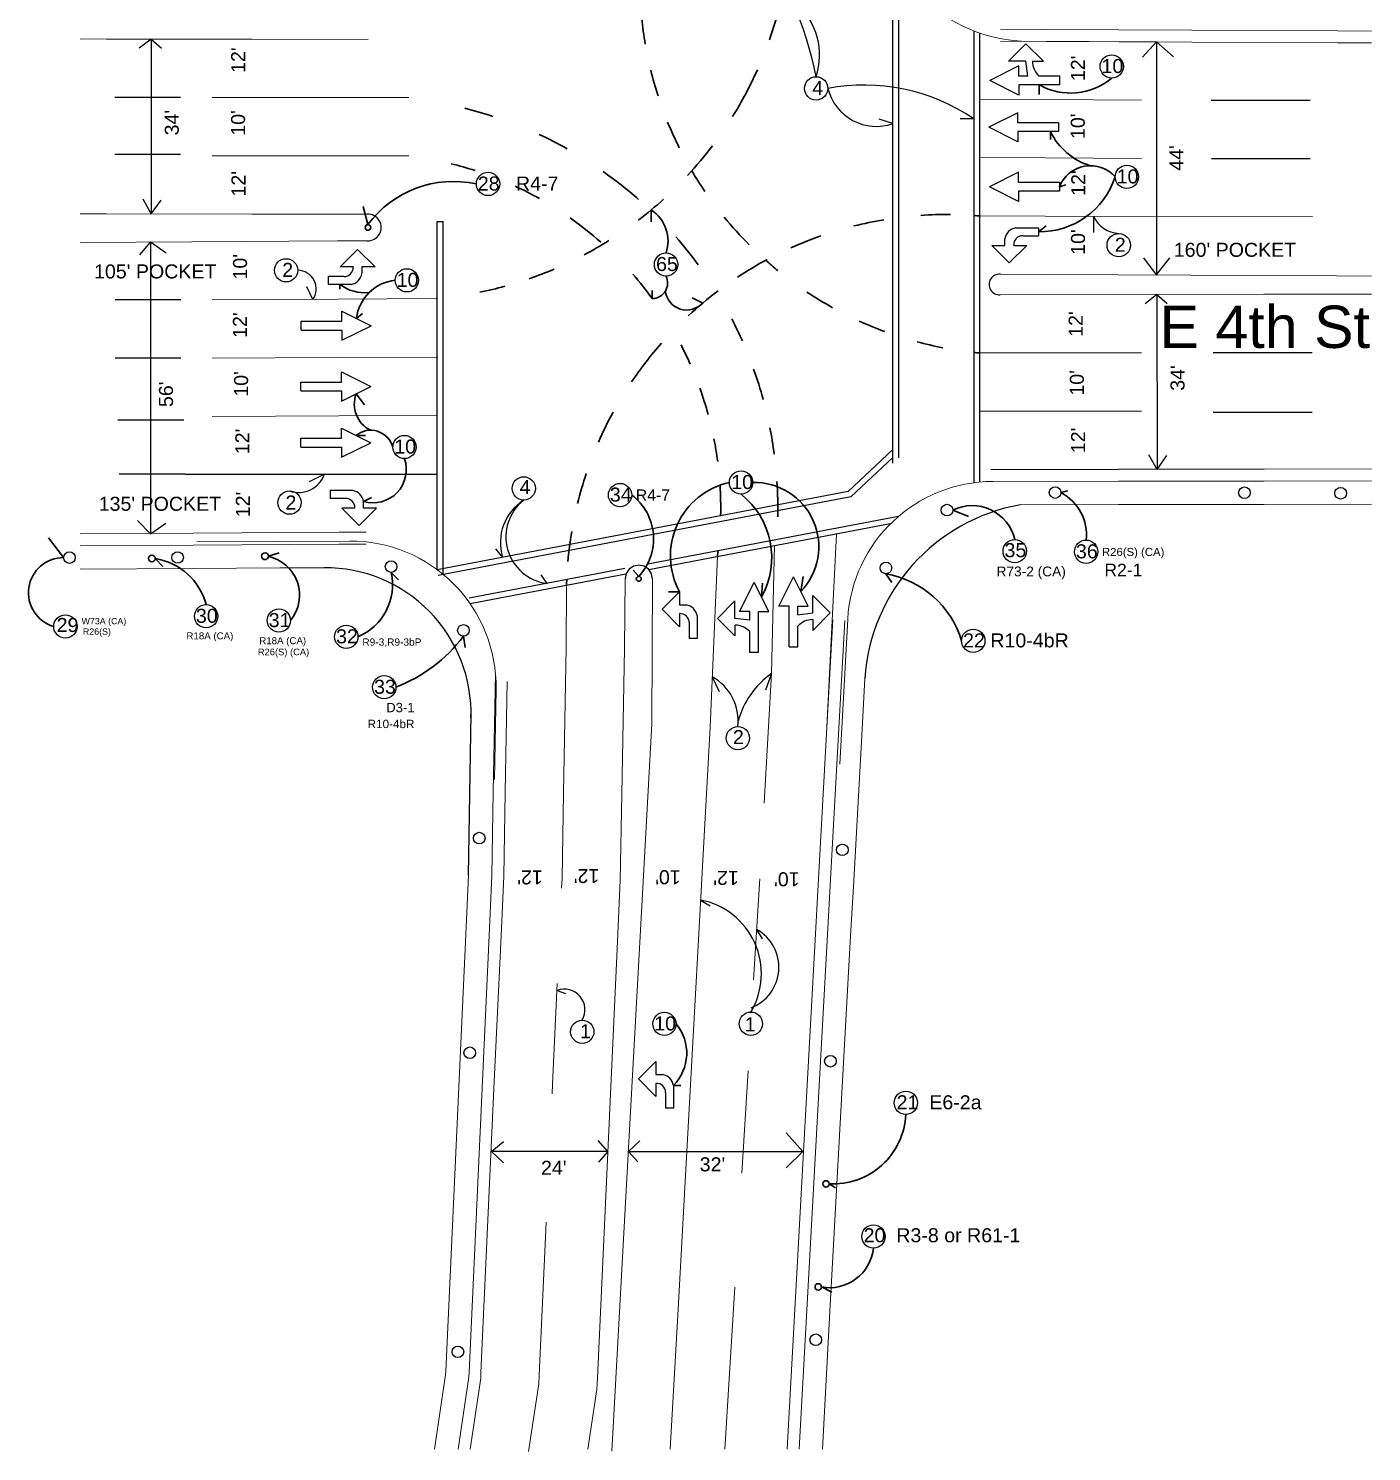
# Paper-space layout 'Layout1' of a CAD drawing. Header units: inches. Extents: x 0 to 36, y 0 to 23.6.
# Drawn here: x 15.56 to 22.11, y 9.59 to 16.53 of the extents above; entities that cross this region are included whole.
import ezdxf

# ---------------------------------------------------------------- set-up
doc = ezdxf.new("R2010")
doc.units = ezdxf.units.IN
doc.header["$MEASUREMENT"] = 0
doc.layers.get('0').update_dxf_attribs({"lineweight": 30})
for name, color, linetype in [('C-ROAD', 7, 'Continuous'), ('C-SIDEWALK-CURB', 92, 'Continuous'), ('SIDEWALK IN INTERSECTION', 50, 'Continuous'), ('STREET SIGNS', 7, 'Continuous')]:
    doc.layers.add(name, color=color, linetype=linetype)
doc.styles.get("Standard").update_dxf_attribs({"font": 'arial.ttf'})

psp = doc.layouts.get("Layout1")

# ---------------------------------------------------------------- linework, layer by layer
at = {"color": 7}
for p, q in [((20.4882, 16.2532, 4.042), (20.4882, 16.2063, 4.042)), ((20.5429, 16.025), (20.5429, 15.9872)), ((20.5863, 15.7558, 4.042), (20.6173, 15.7662, 4.042)), ((17.2154, 15.5714, 4.042), (17.1928, 15.6597, 4.042)), ((20.484, 15.5366, 4.042), (20.522, 15.5657, 4.042)), ((17.0782, 15.2803, 4.042), (17.0782, 15.2565, 4.042)), ((17.1597, 15.1144, 4.042), (17.1892, 15.1387, 4.042)), ((17.1577, 14.7466, 4.042), (17.1994, 14.6932, 4.042)), ((17.1577, 14.544, 4.042), (17.2041, 14.544, 4.042)), ((17.1941, 14.2223, 4.042), (17.2323, 14.2406, 4.042)), ((20.5936, 14.2654, 4.042), (20.6272, 14.2737, 4.042)), ((20.0665, 14.1795, 4.042), (20.1432, 14.1485, 4.042)), ((15.732, 13.9481, 4.042), (15.6583, 14.0452, 4.042)), ((16.7303, 13.9549), (16.7825, 13.9722, 4.042)), ((16.1787, 13.9436), (16.2153, 13.9048, 8.0842)), ((18.5358, 13.8567, 8.0218), (18.5082, 13.887, 4.042)), ((17.3286, 13.8757, 4.042), (17.364, 13.8397, 4.0431)), ((19.1338, 13.7563, 4.042), (19.139, 13.8233, 4.042)), ((19.3254, 13.7831, 4.042), (19.3368, 13.8553, 4.042)), ((19.7406, 13.8693, 4.042), (19.7685, 13.8262, 4.042)), ((18.7343, 13.7817, 4.042), (18.6807, 13.7817, 4.042)), ((17.6809, 13.565, 4.042), (17.6895, 13.51, 4.042)), ((18.7045, 11.375, 4.042), (18.7412, 11.375, 4.042)), ((19.4635, 10.8948, 4.042), (19.4951, 10.8761, 4.042)), ((19.4265, 10.3922, 4.042), (19.4771, 10.3669, 4.042))]:
    psp.add_line(p, q, dxfattribs=at)
at = {"ltscale": 0.125}
for p, q in [((18.5962, 15.6432, 4.042), (18.5962, 15.585, 4.042)), ((18.6013, 15.2112, 4.042), (18.6013, 15.2503, 4.042)), ((18.8476, 15.1894, 4.042), (18.7967, 15.214))]:
    psp.add_line(p, q, dxfattribs=at)
at = {"color": 7}
for centre, radius in [((17.2154, 15.5577, 8.0603), 0.0136), ((16.1623, 13.9436), 0.0165), ((16.7138, 13.9549), 0.0165), ((18.5358, 13.8446, 8.0218), 0.0121), ((19.4481, 10.8948, 4.042), 0.0154), ((19.4106, 10.3922, 4.042), 0.0159)]:
    psp.add_circle(centre, radius, dxfattribs=at)
for centre, radius, start, end in [((17.3813, 17.1025, 8.0723), 1.8988, 340.64584, 344.47976), ((20.3645, 16.7621, 8.0583), 1.8239, 185.82397, 189.80157), ((20.3645, 16.7621, 8.0583), 1.8239, 193.88994, 197.98823), ((17.3813, 17.1025, 8.0723), 1.8988, 328.06906, 335.85509), ((20.6413, 16.5225), 0.3097, 240.39159, 310.20248), ((17.2059, 14.1899, 8.0372), 2.0073, 72.05336, 76.12282), ((20.3645, 16.7621, 8.0583), 1.8239, 202.24969, 206.57747), ((17.2059, 14.1899, 8.0372), 2.0073, 60.7281, 65.12342), ((20.8293, 16.1631), 0.3181, 205.74476, 253.14655), ((17.3813, 17.1025, 8.0723), 1.8988, 317.15812, 322.85032), ((17.2059, 14.1899, 8.0372), 1.7293, 72.05336, 76.12282), ((17.2059, 14.1899, 8.0372), 2.0073, 48.53596, 54.85135), ((20.3645, 16.7621, 8.0583), 1.8239, 210.585, 214.3174), ((20.7371, 15.6967), 0.162, 41.70323, 158.60757), ((17.6313, 15.2668, 4.042), 0.5155, 77.36875, 143.78232), ((17.2059, 14.1899, 8.0372), 1.7293, 60.7281, 65.12342), ((20.4887, 15.9252), 0.3887, 269.30437, 341.9026), ((17.3813, 17.1025, 8.0723), 1.8988, 307.39788, 312.15774), ((20.0363, 13.7678, 8.0077), 1.8531, 89.396, 93.90982), ((20.0363, 13.7678, 8.0077), 1.8531, 84.96067, 85.91392), ((17.2059, 14.1899, 8.0372), 1.7293, 48.53596, 54.85135), ((20.3645, 16.7621, 8.0583), 1.8239, 219.23783, 224.98851), ((20.0363, 13.7678, 8.0077), 1.8531, 99.49479, 104.10417), ((17.3813, 17.1025, 8.0723), 1.8988, 297.87144, 302.09447), ((17.2059, 14.1899, 8.0372), 2.0073, 36.20029, 41.216), ((20.0363, 13.7678, 8.0077), 1.8531, 109.30862, 114.16615), ((17.3813, 17.1025, 8.0723), 1.8988, 289.06813, 292.98684), ((20.0363, 13.7678, 8.0077), 1.8531, 118.14552, 123.39723), ((20.3645, 16.7621, 8.0583), 1.8239, 228.43216, 230.87116), ((17.1993, 15.4382), 0.199, 232.52019, 276.36101), ((17.3696, 15.0898), 0.2114, 95.76438, 173.31284), ((17.3813, 17.1025, 8.0723), 1.8988, 281.53549, 285.29581), ((17.2059, 14.1899, 8.0372), 1.7293, 36.20029, 41.216), ((17.3813, 17.1025, 8.0723), 1.8988, 275.0206, 275.18829), ((20.0363, 13.7678, 8.0077), 1.8531, 126.9621, 132.84476), ((20.3645, 16.7621, 8.0583), 1.8239, 236.40743, 241.019), ((17.2059, 14.1899, 8.0372), 2.0073, 23.93878, 27.36613), ((20.3645, 16.7621, 8.0583), 1.8239, 245.56804, 249.82746), ((20.0363, 13.7678, 8.0077), 1.8531, 138.59992, 145.97954), ((20.3645, 16.7621, 8.0583), 1.8239, 254.98393, 259.02819), ((17.2059, 14.1899, 8.0372), 1.7293, 23.93878, 27.36613), ((20.3645, 16.7621, 8.0583), 1.8239, 263.82654, 264.76179), ((17.2059, 14.1899, 8.0372), 2.0073, 15.26417, 19.72284), ((17.2917, 14.6972), 0.1428, 159.7599, 243.76949), ((17.2059, 14.1899, 8.0372), 1.7293, 15.26417, 19.72284), ((20.0363, 13.7678, 8.0077), 1.8531, 151.32236, 156.34969), ((17.2059, 14.1899, 8.0372), 2.0073, 7.53646, 11.24356), ((17.2286, 14.4568), 0.1123, 15.78492, 129.11722), ((17.2059, 14.1899, 8.0372), 1.7293, 7.53646, 11.24356), ((17.241, 14.3769), 0.1616, 253.11412, 19.39764), ((20.0363, 13.7678, 8.0077), 1.8531, 161.42693, 166.12609), ((19.0562, 13.9565), 0.3663, 102.44999, 208.50494), ((17.2059, 14.1899, 8.0372), 1.7293, 358.76921, 3.68172), ((19.0996, 14.0007), 0.3136, 316.05849, 91.58734), ((17.2059, 14.1899, 8.0372), 2.0073, 358.76921, 3.68172), ((18.3396, 14.0395), 0.2681, 317.02915, 52.89631), ((18.7904, 13.9484), 0.3935, 330.77204, 51.7338), ((20.4844, 14.0592), 0.2333, 353.7037, 62.08598), ((20.1609, 13.9887), 0.2128, 12.95683, 116.30896), ((20.0363, 13.7678, 8.0077), 1.8531, 170.46026, 175.00873), ((15.732, 13.7767, 4.042), 0.1713, 89.97618, 253.60229), ((16.687, 13.7646), 0.1951, 320.85798, 77.19766), ((17.2059, 14.1899, 8.0372), 1.7293, 352.16025, 353.07792), ((16.1304, 13.6411), 0.3063, 14.74376, 80.91444), ((17.062, 13.8148), 0.2734, 292.5185, 12.87726), ((20.0363, 13.7678, 8.0077), 1.8531, 177.74326, 178.63253), ((19.6588, 13.4053, 4.042), 0.4711, 16.9264, 79.99596), ((17.0813, 14.016), 0.7503, 291.14615, 323.05069), ((18.5472, 11.532), 0.2222, 315.04839, 39.96072), ((19.482, 11.2502, 4.042), 0.3559, 267.0316, 357.22822), ((19.4655, 10.604, 4.042), 0.2154, 259.56561, 354.04433)]:
    psp.add_arc(centre, radius, start, end, dxfattribs=at)
at = {"ltscale": 0.125}
for centre, radius, start, end in [((18.4978, 15.4919, 4.042), 0.1804, 341.17962, 56.95568), ((18.6011, 15.2866, 4.042), 0.0753, 270.13745, 26.41989), ((18.7698, 15.2607, 4.042), 0.1055, 187.46825, 317.48566)]:
    psp.add_arc(centre, radius, start, end, dxfattribs=at)
at = {"layer": 'C-ROAD', "color": 7, "linetype": 'Continuous', "lineweight": 0, "flags": 128}
for points, elevation in [([(21.0593, 16.4625), (20.4006, 16.4656, -0.397057), (19.6772, 17.2339), (19.6771, 17.6592)], 4.042), ([(19.5153, 12.9403), (19.5543, 13.6484, -0.397752), (20.2625, 14.3196), (20.9866, 14.3206)], 4.042), ([(16.382, 14.0245), (17.1253, 14.0291, -0.421227), (17.84, 13.3063), (17.8322, 12.866)], 4.0477)]:
    psp.add_lwpolyline(points, format="xyb", dxfattribs=dict(at, elevation=elevation))
at = {"layer": 'C-SIDEWALK-CURB', "color": 7}
for p, q in [((16.1582, 16.4761, 12.1077), (16.1009, 16.4314, 8.0667)), ((16.1582, 16.4761, 12.1077), (16.1594, 15.6237, 12.0971)), ((16.1582, 16.4761, 12.1077), (16.2084, 16.4325, 8.0667)), ((21.0593, 16.4625, 4.042), (20.991, 16.3884, 4.042)), ((21.0593, 16.4625, 4.042), (21.0593, 15.326, 4.042)), ((21.0593, 16.4625, 4.042), (21.1417, 16.3901, 4.042)), ((16.3019, 16.1919, 8.0618), (15.9811, 16.1919, 8.0618)), ((21.3261, 16.1787, 8.0539), (21.8085, 16.1787, 8.0539)), ((19.7749, 16.064, 4.042), (19.707, 16.0864, 4.042)), ((20.1684, 16.0879, 4.042), (20.1029, 16.0879, 4.042)), ((16.3019, 15.9134, 8.0618), (15.9811, 15.9134, 8.0618)), ((21.3267, 15.8946, 12.0715), (21.8092, 15.8946, 12.0715)), ((16.1594, 15.6237, 12.0971), (16.119, 15.6952, 8.0667)), ((16.1594, 15.6237, 12.0971), (16.2074, 15.6909, 8.0667)), ((20.752, 15.6116, 8.069), (20.752, 15.5334, 8.069)), ((16.1561, 15.4882, 4.042), (16.1017, 15.425, 4.042)), ((16.1561, 15.4882, 4.042), (16.1561, 14.064, 4.042)), ((16.1561, 15.4882, 4.042), (16.2316, 15.4337, 4.042)), ((21.0593, 15.326, 4.042), (20.9979, 15.41, 4.042)), ((21.0593, 15.326, 4.042), (21.1246, 15.41, 4.042)), ((16.9473, 15.206, 4.042), (16.9171, 15.2684, 4.042)), ((16.3039, 15.2041, 12.0823), (15.9832, 15.2041, 12.0823)), ((21.0606, 15.2309, 8.083), (21.0033, 15.1862, 4.042)), ((21.0606, 15.2309, 8.083), (21.0618, 14.3785, 8.0724)), ((21.0606, 15.2309, 8.083), (21.1109, 15.1873, 4.042)), ((16.3039, 14.92, 12.0717), (15.9832, 14.92, 12.0717)), ((21.3357, 14.9474, 12.101), (21.8182, 14.9474, 12.101)), ((21.3357, 14.6565, 16.113), (21.8182, 14.6565, 16.113)), ((16.3173, 14.6179, 12.0675), (15.9965, 14.6179, 12.0675)), ((21.0618, 14.3785, 8.0724), (21.0214, 14.45, 4.042)), ((21.0618, 14.3785, 8.0724), (21.1098, 14.4458, 4.042)), ((16.3243, 14.3556, 12.0658), (16.0036, 14.3556, 12.0658)), ((16.3243, 14.3556, 12.0658), (17.553, 14.3556, 8.0459)), ((17.0044, 14.3556, 8.0459), (16.9288, 14.3176, 4.042)), ((16.1561, 14.064, 4.042), (16.0929, 14.129, 4.042)), ((16.1561, 14.064, 4.042), (16.2298, 14.1167, 4.042)), ((17.8717, 13.95, 4.042), (17.8397, 13.9915, 4.042)), ((18.0886, 13.8225, 4.042), (18.0601, 13.8634, 4.042)), ((18.8942, 13.367, 4.042), (18.9275, 13.2954, 4.042)), ((19.1826, 13.383, 4.042), (19.1535, 13.3019, 4.042)), ((17.7059, 12.3998, 8.0752), (17.7181, 13.1886, 4.0477)), ((18.8371, 12.2788, 8.0559), (18.884, 12.2496, 8.0559)), ((19.1102, 12.1357, 4.042), (19.1367, 12.0891, 4.042)), ((18.1379, 11.8382, 4.042), (18.1777, 11.8234, 4.042)), ((17.818, 11.0524, 4.042), (17.8758, 11.1009, 0.0497)), ((18.3846, 11.0524, 4.042), (18.3384, 11.1059, 0.0497)), ((18.4857, 11.0524, 4.042), (18.5408, 11.1039, 8.8077)), ((19.336, 11.0524, 4.042), (19.2542, 11.1444, 4.042)), ((18.3846, 11.0524, 4.042), (17.818, 11.0524, 4.042)), ((17.8758, 10.9981, 0.0497), (17.818, 11.0524, 4.042)), ((18.3846, 11.0524, 4.042), (18.3396, 11.0014, 0.0497)), ((18.4857, 11.0524, 4.042), (19.336, 11.0524, 4.042)), ((18.531, 11.0017, 8.8077), (18.4857, 11.0524, 4.042)), ((19.2542, 10.9729, 4.042), (19.336, 11.0524, 4.042))]:
    psp.add_line(p, q, dxfattribs=at)
at = {"layer": 'C-SIDEWALK-CURB', "color": 7, "linetype": 'Continuous', "lineweight": 0}
for p, q in [((19.0952, 11.8901, 8.0454), (19.1252, 12.3813, 8.0454)), ((19.0377, 10.9472, 8.0454), (19.0681, 11.4457, 8.0454)), ((18.9557, 9.6019, 8.0454), (19.0038, 10.3907, 8.0454))]:
    psp.add_line(p, q, dxfattribs=at)
at = {"layer": 'C-SIDEWALK-CURB', "color": 7, "linetype": 'Continuous', "lineweight": 0, "extrusion": (-0.004894, -0.000778742, 0.999988), "elevation": 7.9703, "flags": 128}
psp.add_lwpolyline([(22.1469, 16.5217), (21.9817, 16.5225), (21.2714, 16.5259), (20.561, 16.5293), (20.3381, 16.5304)], dxfattribs=at)
at = {"layer": 'C-SIDEWALK-CURB', "color": 7, "linetype": 'Continuous', "lineweight": 0, "extrusion": (-0.001282, -0.999999, 8.72413e-09), "elevation": -16.4969, "flags": 128}
for points in [[(17.196, 8.0537), (16.6302, 8.0552), (15.9199, 8.0571), (15.7923, 8.0563)], [(17.196, 8.0728), (16.6302, 8.0743), (15.9199, 8.0761), (15.7923, 8.0753)]]:
    psp.add_lwpolyline(points, dxfattribs=at)
at = {"layer": 'C-SIDEWALK-CURB', "color": 7, "linetype": 'Continuous', "lineweight": 0, "extrusion": (-0.004894, -0.000740061, 0.999988), "elevation": 7.9332, "flags": 128}
psp.add_lwpolyline([(22.1467, 16.4634), (21.9813, 16.4642), (21.2709, 16.4676), (20.5606, 16.4709), (20.3377, 16.472)], dxfattribs=at)
at = {"layer": 'C-SIDEWALK-CURB', "color": 7, "linetype": 'Continuous', "lineweight": 0, "extrusion": (-0.004894, -0.000779165, 0.999988), "elevation": 7.9516, "flags": 128}
psp.add_lwpolyline([(22.1468, 16.4637), (21.9813, 16.4645), (21.271, 16.4679), (20.5607, 16.4713), (20.3378, 16.4723)], dxfattribs=at)
at = {"layer": 'C-SIDEWALK-CURB', "color": 7, "linetype": 'Continuous', "lineweight": 0, "extrusion": (9.78736e-11, -0.899397, 0.437133), "elevation": -11.0389, "flags": 128}
psp.add_lwpolyline([(17.4141, 14.3261), (16.651, 14.3278), (16.4558, 14.3284)], dxfattribs=at)
at = {"layer": 'C-SIDEWALK-CURB', "color": 7, "linetype": 'Continuous', "lineweight": 0, "extrusion": (-0.004893, -0.000372709, 0.999988), "elevation": 7.9451, "flags": 128}
psp.add_lwpolyline([(21.0257, 16.1817), (20.5592, 16.1839), (20.2347, 16.1854)], dxfattribs=at)
at = {"layer": 'C-SIDEWALK-CURB', "color": 7, "linetype": 'Continuous', "lineweight": 0, "extrusion": (-3.78353e-10, -0.899397, 0.437133), "elevation": -10.7787, "flags": 128}
psp.add_lwpolyline([(17.4141, 14.2114), (16.6506, 14.2131), (16.4558, 14.2136)], dxfattribs=at)
at = {"layer": 'C-SIDEWALK-CURB', "color": 7, "linetype": 'Continuous', "lineweight": 0, "extrusion": (-0.004892, -0.000269465, 0.999988), "elevation": 7.9525, "flags": 128}
psp.add_lwpolyline([(21.0258, 15.8967), (20.5579, 15.8989), (20.2417, 15.9005)], dxfattribs=at)
at = {"layer": 'C-SIDEWALK-CURB', "color": 7, "linetype": 'Continuous', "lineweight": 0, "extrusion": (-0.001282, -0.999999, 8.72598e-09), "elevation": -15.6445, "flags": 128}
psp.add_lwpolyline([(17.196, 8.0643), (16.6302, 8.0658), (15.9199, 8.0676), (15.7934, 8.0668)], dxfattribs=at)
at = {"layer": 'C-SIDEWALK-CURB', "color": 7, "linetype": 'Continuous', "lineweight": 0, "extrusion": (1.26344e-10, 0.715725, 0.698382), "elevation": 16.8088, "flags": 128}
psp.add_lwpolyline([(-21.8195, -5.1261), (-20.5174, -5.1293), (-20.1991, -5.1308)], dxfattribs=at)
at = {"layer": 'C-SIDEWALK-CURB', "color": 7, "linetype": 'Continuous', "lineweight": 0, "extrusion": (0.000496508, 0.000274097, 1), "elevation": 8.0692, "flags": 128}
psp.add_lwpolyline([(15.8094, 15.482), (16.3535, 15.4854), (17.0638, 15.4899), (17.2107, 15.4908)], dxfattribs=at)
at = {"layer": 'C-SIDEWALK-CURB', "color": 7, "linetype": 'Continuous', "lineweight": 0, "extrusion": (-0.004888, 0.000538269, 0.999988), "elevation": 7.97, "flags": 128}
psp.add_lwpolyline([(22.1467, 15.3167), (21.9759, 15.3175), (21.2655, 15.3209), (20.5552, 15.3243), (20.3374, 15.3253)], dxfattribs=at)
at = {"layer": 'C-SIDEWALK-CURB', "color": 7, "linetype": 'Continuous', "lineweight": 0, "extrusion": (0.00049797, 4.06029e-05, 1), "elevation": 8.0713, "flags": 128}
psp.add_lwpolyline([(16.4518, 15.2038), (17.0656, 15.2076), (17.5435, 15.2106)], dxfattribs=at)
at = {"layer": 'C-SIDEWALK-CURB', "color": 7, "linetype": 'Continuous', "lineweight": 0, "extrusion": (-0.001042, -3.13225e-05, 0.999999), "elevation": 8.0607, "flags": 128}
psp.add_lwpolyline([(20.3065, 15.2303), (20.8808, 15.2311), (21.5911, 15.2322), (22.1159, 15.2329)], dxfattribs=at)
at = {"layer": 'C-SIDEWALK-CURB', "color": 7, "linetype": 'Continuous', "lineweight": 0, "extrusion": (3.60523e-12, 0.07937, 0.996845), "elevation": 9.2107, "flags": 128}
psp.add_lwpolyline([(-16.4558, -14.2338), (-17.0714, -14.2377), (-17.5557, -14.2385)], dxfattribs=at)
at = {"layer": 'C-SIDEWALK-CURB', "color": 7, "linetype": 'Continuous', "lineweight": 0, "extrusion": (-7.89661e-11, -0.585258, 0.810847), "elevation": -2.1891, "flags": 128}
psp.add_lwpolyline([(20.198, 16.8524), (20.8728, 16.8535), (20.9866, 16.8537)], dxfattribs=at)
at = {"layer": 'C-SIDEWALK-CURB', "color": 7, "linetype": 'Continuous', "lineweight": 0, "extrusion": (5.33684e-12, 0.07937, 0.996845), "elevation": 9.1825, "flags": 128}
psp.add_lwpolyline([(-16.4558, -13.951), (-17.0732, -13.9549), (-17.5526, -13.9557)], dxfattribs=at)
at = {"layer": 'C-SIDEWALK-CURB', "color": 7, "linetype": 'Continuous', "lineweight": 0, "extrusion": (-9.03385e-10, -0.585258, 0.810847), "elevation": -2.0313, "flags": 128}
psp.add_lwpolyline([(20.1959, 16.6158), (20.8732, 16.6169), (20.9866, 16.6171)], dxfattribs=at)
at = {"layer": 'C-SIDEWALK-CURB', "color": 7, "linetype": 'Continuous', "lineweight": 0, "extrusion": (-0.001042, 4.72603e-05, 0.999999), "elevation": 8.0513, "flags": 128}
psp.add_lwpolyline([(20.2595, 14.3772), (20.882, 14.3781), (21.5923, 14.3791), (22.1159, 14.3799)], dxfattribs=at)
at = {"layer": 'C-SIDEWALK-CURB', "color": 7, "linetype": 'Continuous', "lineweight": 0, "extrusion": (-0.001042, -2.13649e-05, 0.999999), "elevation": 8.0694, "flags": 128}
psp.add_lwpolyline([(20.2595, 14.3778), (20.882, 14.3787), (21.5923, 14.3797), (22.116, 14.3804)], dxfattribs=at)
at = {"layer": 'C-SIDEWALK-CURB', "color": 7, "linetype": 'Continuous', "lineweight": 0, "extrusion": (-0.001042, -1.76161e-06, 0.999999), "elevation": 8.0884, "flags": 128}
psp.add_lwpolyline([(20.2596, 14.3196), (20.8821, 14.3205), (21.5924, 14.3215), (22.116, 14.3223)], dxfattribs=at)
at = {"layer": 'C-SIDEWALK-CURB', "color": 7, "linetype": 'Continuous', "lineweight": 0, "extrusion": (-0.001776, 0.767406, 0.641159), "elevation": 16.0653, "flags": 128}
psp.add_lwpolyline([(-20.4288, -2.8543), (-20.9067, -2.854), (-21.617, -2.853), (-22.1404, -2.8523)], dxfattribs=at)
at = {"layer": 'C-SIDEWALK-CURB', "color": 7, "linetype": 'Continuous', "lineweight": 0, "extrusion": (0.000497478, 0.000119139, 1), "elevation": 8.0561, "flags": 128}
psp.add_lwpolyline([(15.8094, 14.0626), (16.3589, 14.066), (17.0692, 14.0705), (17.2022, 14.0713)], dxfattribs=at)
at = {"layer": 'C-SIDEWALK-CURB', "color": 7, "linetype": 'Continuous', "lineweight": 0, "extrusion": (0.00049789, 5.33088e-05, 1), "elevation": 8.0742, "flags": 128}
psp.add_lwpolyline([(15.8094, 14.0631), (16.3588, 14.0666), (17.0692, 14.071), (17.2022, 14.0718)], dxfattribs=at)
at = {"layer": 'C-SIDEWALK-CURB', "color": 7, "linetype": 'Continuous', "lineweight": 0, "extrusion": (-0.998483, 0.055053, 0.001125), "elevation": -18.6917, "flags": 128}
psp.add_lwpolyline([(-10.6476, 8.0651), (-11.3002, 8.0689), (-12.0105, 8.073), (-12.7209, 8.0772), (-13.1633, 8.0798), (-13.4312, 8.0798), (-14.1415, 8.0798), (-15.1149, 4.063)], dxfattribs=at)
at = {"layer": 'C-SIDEWALK-CURB', "color": 7, "linetype": 'Continuous', "lineweight": 0, "extrusion": (0.000497862, 5.7845e-05, 1), "elevation": 8.093, "flags": 128}
psp.add_lwpolyline([(15.8094, 14.0051), (16.3592, 14.0085), (17.0695, 14.013), (17.2026, 14.0138)], dxfattribs=at)
at = {"layer": 'C-SIDEWALK-CURB', "color": 7, "linetype": 'Continuous', "lineweight": 0, "elevation": 8.0454, "flags": 128}
psp.add_lwpolyline([(19.1477, 12.7516), (19.1826, 13.383), (19.1978, 14.0088)], dxfattribs=at)
at = {"layer": 'C-SIDEWALK-CURB', "color": 7, "linetype": 'Continuous', "lineweight": 0, "extrusion": (0.006257, -0.99998, 0.000108713), "elevation": -13.7918, "flags": 128}
psp.add_lwpolyline([(15.9, 8.0858), (16.4506, 8.0856), (16.8731, 8.0853), (17.0944, 4.0492)], dxfattribs=at)
at = {"layer": 'C-SIDEWALK-CURB', "color": 7, "linetype": 'Continuous', "lineweight": 0, "extrusion": (-0.998483, 0.055058, 5.50713e-10), "elevation": -18.7008, "flags": 128}
psp.add_lwpolyline([(-10.6477, 8.025), (-11.3003, 8.0288), (-12.0106, 8.033), (-12.721, 8.0371), (-13.1634, 8.0397), (-13.4313, 8.0397), (-14.1416, 8.0397), (-14.6961, 8.0397)], dxfattribs=at)
at = {"layer": 'C-SIDEWALK-CURB', "color": 7, "linetype": 'Continuous', "lineweight": 0, "extrusion": (-0.998483, 0.055058, 8.90147e-10), "elevation": -18.7588, "flags": 128}
psp.add_lwpolyline([(-10.6509, 8.0628), (-11.3003, 8.0666), (-12.0106, 8.0708), (-12.721, 8.0749), (-13.1634, 8.0775), (-13.4313, 8.0775), (-14.1416, 8.0775), (-14.6961, 8.0775)], dxfattribs=at)
at = {"layer": 'C-SIDEWALK-CURB', "color": 7, "linetype": 'Continuous', "lineweight": 0, "extrusion": (-0.998483, 0.055058, 1.28224e-10), "elevation": -18.8724, "flags": 128}
psp.add_lwpolyline([(-10.6572, 8.0629), (-11.3003, 8.0666), (-12.0106, 8.0708), (-12.721, 8.0749), (-13.1634, 8.0775), (-13.4313, 8.0775), (-14.1416, 8.0775), (-14.4189, 8.0775)], dxfattribs=at)
at = {"layer": 'C-SIDEWALK-CURB', "color": 7, "linetype": 'Continuous', "lineweight": 0, "extrusion": (-3.54874e-05, -0.010721, 0.999943), "elevation": 7.9092, "flags": 128}
psp.add_lwpolyline([(18.1382, 11.9575), (18.1156, 11.4662), (18.1134, 11.4189)], dxfattribs=at)
at = {"layer": 'C-SIDEWALK-CURB', "color": 7, "linetype": 'Continuous', "lineweight": 0, "extrusion": (-0.127916, -0.004754, 0.991774), "elevation": 5.5949, "flags": 128}
psp.add_lwpolyline([(-10.0289, 19.3449), (-9.9922, 19.3418), (-9.2843, 19.2824), (-9.2428, 19.2789), (-8.9148, 19.2167)], dxfattribs=at)
at = {"layer": 'C-SIDEWALK-CURB', "color": 7, "linetype": 'Continuous', "lineweight": 0}
for points in [[(18.6895, 9.6019, 8.0411), (18.7272, 10.2848, 8.0451), (18.7663, 10.9941, 8.0492), (18.8054, 11.7033, 8.0533), (18.8297, 12.1451, 8.0559), (18.8445, 12.4126, 8.0559), (18.8836, 13.1218, 8.0559), (18.919, 13.954, 8.0372)], [(18.1838, 13.812, 4.0229), (18.1814, 13.5105, 4.0229), (18.1688, 12.8003, 4.0229), (18.1615, 12.3853, 8.0431), (18.1592, 12.3361, 8.0426)], [(18.4695, 13.8446, 8.0218), (18.4654, 13.5055, 4.0173), (18.4529, 12.7953, 4.0173), (18.4455, 12.3763, 8.0374), (18.4318, 12.0773, 8.0343), (18.3992, 11.3677, 8.0267), (18.3665, 10.6581, 8.0191), (18.3339, 9.9485, 8.0114), (18.3313, 9.8923, 8.011), (18.2878, 9.6019, 8.0041)], [(18.4043, 9.5912, 8.0352), (18.4435, 10.3005, 8.0394), (18.4826, 11.0097, 8.0435), (18.5217, 11.719, 8.0477), (18.546, 12.1607, 8.0502), (18.5608, 12.4282, 8.0502), (18.5999, 13.1375, 8.0502), (18.602, 13.8448, 8.0218)], [(17.8369, 13.3854, 4.055), (17.8267, 12.8063, 4.055), (17.8195, 12.3962, 8.0752), (17.8062, 12.106, 8.0721), (17.7735, 11.3964, 8.0645), (17.7409, 10.6869, 8.0568), (17.7083, 9.9773, 8.0492), (17.7072, 9.9532, 8.0488), (17.6546, 9.6019, 8.0401)], [(17.8942, 13.3437, 4.0173), (17.8847, 12.8053, 4.0173), (17.8775, 12.3944, 8.0374), (17.8641, 12.1034, 8.0343), (17.8315, 11.3938, 8.0267), (17.7989, 10.6842, 8.0191), (17.7662, 9.9746, 8.0114), (17.765, 9.9476, 8.011), (17.7132, 9.6019, 8.0025)], [(17.8942, 13.3437, 4.0363), (17.8847, 12.8053, 4.0363), (17.8775, 12.3944, 8.0565), (17.8641, 12.1034, 8.0533), (17.8315, 11.3938, 8.0457), (17.7989, 10.6842, 8.0381), (17.7662, 9.9746, 8.0305), (17.765, 9.9476, 8.03), (17.7132, 9.6019, 8.0215)], [(17.7059, 12.3998, 8.0752), (17.6926, 12.1112, 8.0721), (17.66, 11.4017, 8.0645), (17.6274, 10.6921, 8.0568), (17.5948, 9.9825, 8.0492), (17.5939, 9.9643, 8.0488), (17.5396, 9.6019, 8.0397)]]:
    psp.add_polyline3d(points, dxfattribs=at)
at = {"layer": 'C-SIDEWALK-CURB', "color": 7}
for centre, radius in [((20.8412, 16.3427), 0.0568), ((19.4002, 16.2359, 4.042), 0.0568), ((17.8009, 15.7698, 4.042), 0.0568), ((20.9149, 15.8045), 0.0568), ((20.8751, 15.4714, 4.042), 0.0568), ((16.8165, 15.3488, 4.042), 0.0568), ((18.6686, 15.3769, 4.042), 0.0568), ((17.4052, 15.3), 0.0568), ((17.3935, 14.4874), 0.0568), ((19.0341, 14.3142), 0.0568), ((17.975, 14.2855, 4.042), 0.0568), ((18.4445, 14.2533), 0.0568), ((20.5652, 14.2654, 4.042), 0.0284), ((21.4881, 14.2645, 4.042), 0.0284), ((16.8333, 14.2163, 4.042), 0.0568), ((21.957, 14.2619, 4.042), 0.0284), ((20.0381, 14.1795, 4.042), 0.0284), ((20.3683, 13.9796), 0.0568), ((20.7163, 13.9768), 0.0568), ((15.7605, 13.9481, 4.042), 0.0284), ((16.2877, 13.9487, 4.042), 0.0284), ((17.3286, 13.9042, 4.042), 0.0284), ((19.7406, 13.8977, 4.042), 0.0284), ((15.7405, 13.6124, 4.042), 0.0568), ((16.4266, 13.6623), 0.0568), ((16.7815, 13.6414), 0.0568), ((17.1099, 13.5623), 0.0568), ((17.6809, 13.5934, 4.042), 0.0284), ((20.1664, 13.5425, 4.042), 0.0568), ((17.2951, 13.3163), 0.0568), ((19.0189, 13.0682, 4.042), 0.0568), ((17.7582, 12.5805, 4.042), 0.0284), ((19.528, 12.5234, 4.042), 0.0284), ((18.6607, 11.6747), 0.0568), ((19.082, 11.6758, 4.042), 0.0568), ((18.2602, 11.6365, 4.042), 0.0568), ((17.712, 11.5338, 4.042), 0.0284), ((19.4701, 11.493, 4.042), 0.0284), ((19.8375, 11.2898, 4.042), 0.0568), ((19.6797, 10.6384, 4.042), 0.0568), ((19.3985, 10.1346, 4.042), 0.0284), ((17.6538, 10.076, 4.042), 0.0284)]:
    psp.add_circle(centre, radius, dxfattribs=at)
for centre, radius, start, end in [((17.6264, 15.9418, 4.042), 1.8082, 11.18925, 35.30382), ((19.0832, 16.3978, 4.042), 0.334, 341.65484, 48.5597), ((19.6327, 15.2966, 4.042), 0.9555, 55.90293, 100.59365), ((19.6947, 16.2954, 4.042), 0.2449, 194.06279, 289.13301), ((20.8844, 15.6745, 4.042), 0.1466, 205.42093, 266.3812), ((16.8718, 15.2574, 4.042), 0.0914, 325.78739, 89.01122), ((20.2931, 15.2798, 8.0611), 0.05, 84.07585, 275.72744), ((16.8777, 14.3997, 4.042), 0.1342, 250.67932, 340.78865), ((18.1059, 14.0217, 4.042), 0.2449, 122.30871, 197.00992), ((18.1167, 14.0493, 4.042), 0.2286, 128.32564, 262.92916), ((20.5585, 13.2975, 8.045), 0.9228, 100.14101, 176.24866), ((17.0078, 13.1886, 4.0477), 0.7103, 358.22879, 90.48981), ((18.5358, 13.8446, 8.0218), 0.0662, 359.54924, 180), ((18.7723, 13.1511, 4.042), 0.2479, 353.95562, 60.54625), ((19.4271, 13.039, 4.042), 0.4221, 125.41443, 164.59681), ((18.7675, 11.9196, 12.0699), 0.3659, 329.25766, 79.03035), ((19.007, 11.9509, 4.042), 0.2116, 290.98832, 60.83052), ((18.1723, 11.7432, 4.042), 0.1011, 330.44822, 109.89463)]:
    psp.add_arc(centre, radius, start, end, dxfattribs=at)
psp.add_point((21.0593, 15.326, 4.042), dxfattribs=at)
at = {"layer": 'SIDEWALK IN INTERSECTION', "color": 7}
for p, q in [((19.7749, 14.4085, 4.042), (19.7749, 16.6503, 4.042)), ((19.8034, 14.434, 4.042), (19.8034, 16.6503, 4.042)), ((20.1684, 16.5163, 4.042), (20.1684, 14.3132, 4.042)), ((20.1968, 16.5059, 4.042), (20.1968, 14.3164, 4.042)), ((17.553, 13.8893, 4.042), (17.553, 15.5862, 4.042)), ((17.553, 15.5862, 4.042), (17.5814, 15.5862, 4.042)), ((17.5814, 13.867, 4.042), (17.5814, 15.5862, 4.042)), ((19.5557, 14.2712, 4.042), (19.7749, 14.4753, 4.042)), ((19.569, 14.2448, 4.042), (19.7749, 14.4365, 4.042)), ((19.5557, 14.2712, 4.042), (17.553, 13.8893, 4.042)), ((19.569, 14.2448, 4.042), (17.5583, 13.8614, 4.042)), ((19.8021, 14.1492, 4.042), (18.5802, 13.9162, 4.042)), ((19.7618, 14.1121, 4.042), (18.5855, 13.8883, 4.042)), ((18.4681, 13.8948, 4.042), (17.7091, 13.7501, 4.042)), ((18.4734, 13.8669, 4.042), (17.7144, 13.7222, 4.042))]:
    psp.add_line(p, q, dxfattribs=at)
psp.add_arc((17.2154, 15.5577, 8.0603), 0.0649, 266.74483, 93.44953, dxfattribs=at)
at = {"layer": 'STREET SIGNS', "color": 7}
for p, q in [((20.3374, 16.368, 4.042), (20.4226, 16.4533, 4.042)), ((20.4226, 16.4533, 4.042), (20.5078, 16.368, 4.042)), ((20.3888, 16.3455, 4.042), (20.2467, 16.2745, 4.042)), ((20.4226, 16.368, 4.042), (20.3374, 16.368, 4.042)), ((20.3888, 16.2958, 4.042), (20.3888, 16.3455, 4.042)), ((20.4314, 16.2958, 4.042), (20.4226, 16.368, 4.042)), ((20.4547, 16.368, 4.042), (20.5078, 16.368, 4.042)), ((20.3888, 16.2035, 4.042), (20.2467, 16.2745, 4.042)), ((20.4314, 16.2958, 4.042), (20.3888, 16.2958, 4.042)), ((20.3888, 16.2532, 4.042), (20.3888, 16.2035, 4.042)), ((20.5877, 16.2532, 4.042), (20.3888, 16.2532, 4.042)), ((20.5877, 16.2958, 4.042), (20.4865, 16.2958, 4.042)), ((20.5877, 16.2958, 4.042), (20.4865, 16.2958, 4.042)), ((20.5877, 16.2532, 4.042), (20.5877, 16.2958, 4.042)), ((20.3834, 16.1173, 4.042), (20.2413, 16.0463, 4.042)), ((20.3834, 16.0676, 4.042), (20.3834, 16.1173, 4.042)), ((20.3834, 15.9752, 4.042), (20.2413, 16.0463, 4.042)), ((20.5823, 16.0676, 4.042), (20.3834, 16.0676, 4.042)), ((20.5823, 16.0676, 4.042), (20.5823, 16.025, 4.042)), ((20.3834, 16.025, 4.042), (20.3834, 15.9752, 4.042)), ((20.5823, 16.025, 4.042), (20.3834, 16.025, 4.042)), ((20.3874, 15.8268, 4.042), (20.2453, 15.7558, 4.042)), ((20.3874, 15.7771, 4.042), (20.3874, 15.8268, 4.042)), ((20.3874, 15.6848, 4.042), (20.2453, 15.7558, 4.042)), ((20.5863, 15.7771, 4.042), (20.3874, 15.7771, 4.042)), ((20.5863, 15.7771, 4.042), (20.5863, 15.7345, 4.042)), ((20.3874, 15.7345, 4.042), (20.3874, 15.6848, 4.042)), ((20.5863, 15.7345, 4.042), (20.3874, 15.7345, 4.042)), ((20.3731, 15.5556, 4.042), (20.484, 15.5556, 4.042)), ((20.484, 15.5556, 4.042), (20.484, 15.5176, 4.042)), ((20.3206, 15.4703, 4.042), (20.3206, 15.5031, 4.042)), ((20.4074, 15.5176, 4.042), (20.484, 15.5176, 4.042)), ((17.1648, 15.4507, 4.042), (17.0795, 15.3655, 4.042)), ((17.25, 15.3655, 4.042), (17.1648, 15.4507, 4.042)), ((20.2567, 15.4703, 4.042), (20.3419, 15.3851, 4.042)), ((20.2567, 15.4703, 4.042), (20.3206, 15.4703, 4.042)), ((20.3419, 15.3851, 4.042), (20.4271, 15.4703, 4.042)), ((20.3632, 15.4703, 4.042), (20.3632, 15.4714, 4.042)), ((20.3632, 15.4703, 4.042), (20.4271, 15.4703, 4.042)), ((17.1435, 15.3655, 4.042), (17.0795, 15.3655, 4.042)), ((17.1435, 15.3655, 4.042), (17.1435, 15.3644, 4.042)), ((17.25, 15.3655, 4.042), (17.1861, 15.3655, 4.042)), ((17.1861, 15.3655, 4.042), (17.1861, 15.3327, 4.042)), ((17.0227, 15.2803, 4.042), (17.0227, 15.3183, 4.042)), ((17.0993, 15.3183, 4.042), (17.0227, 15.3183, 4.042)), ((17.1336, 15.2803, 4.042), (17.0227, 15.2803, 4.042)), ((17.0886, 15.1002, 4.042), (17.0886, 15.1499, 4.042)), ((17.0886, 15.1499, 4.042), (17.2307, 15.0788, 4.042)), ((16.8897, 15.0575, 4.042), (16.8897, 15.1002, 4.042)), ((16.8897, 15.1002, 4.042), (17.0886, 15.1002, 4.042)), ((16.8897, 15.0575, 4.042), (17.0886, 15.0575, 4.042)), ((17.0886, 15.0078, 4.042), (17.2307, 15.0788, 4.042)), ((17.0886, 15.0575, 4.042), (17.0886, 15.0078, 4.042)), ((17.0867, 14.8034, 4.042), (17.0867, 14.8531, 4.042)), ((17.0867, 14.8531, 4.042), (17.2288, 14.7821, 4.042)), ((16.8878, 14.7608, 4.042), (16.8878, 14.8034, 4.042)), ((16.8878, 14.8034, 4.042), (17.0867, 14.8034, 4.042)), ((17.0867, 14.711, 4.042), (17.2288, 14.7821, 4.042)), ((16.8878, 14.7608, 4.042), (17.0867, 14.7608, 4.042)), ((17.0867, 14.7608, 4.042), (17.0867, 14.711, 4.042)), ((17.0867, 14.5297, 4.042), (17.0867, 14.5795, 4.042)), ((17.0867, 14.5795, 4.042), (17.2288, 14.5084, 4.042)), ((16.8878, 14.4871, 4.042), (16.8878, 14.5297, 4.042)), ((16.8878, 14.5297, 4.042), (17.0867, 14.5297, 4.042)), ((17.0867, 14.4374, 4.042), (17.2288, 14.5084, 4.042)), ((16.8878, 14.4871, 4.042), (17.0867, 14.4871, 4.042)), ((17.0867, 14.4871, 4.042), (17.0867, 14.4374, 4.042)), ((17.0307, 14.2747, 4.042), (17.0307, 14.2367, 4.042)), ((17.1416, 14.2747, 4.042), (17.0307, 14.2747, 4.042)), ((17.1073, 14.2367, 4.042), (17.0307, 14.2367, 4.042)), ((17.1728, 14.1042, 4.042), (17.0875, 14.1895, 4.042)), ((17.1515, 14.1895, 4.042), (17.0875, 14.1895, 4.042)), ((17.1515, 14.1895, 4.042), (17.1515, 14.1906, 4.042)), ((17.258, 14.1895, 4.042), (17.1728, 14.1042, 4.042)), ((17.1941, 14.1895, 4.042), (17.1941, 14.2223, 4.042)), ((17.258, 14.1895, 4.042), (17.1941, 14.1895, 4.042)), ((19.0272, 13.6852, 4.042), (19.0983, 13.8273, 4.042)), ((19.1693, 13.6852, 4.042), (19.0983, 13.8273, 4.042)), ((19.2189, 13.7121, 4.042), (19.2899, 13.8541, 4.042)), ((19.3609, 13.7121, 4.042), (19.2899, 13.8541, 4.042)), ((18.7343, 13.7817, 4.042), (18.6491, 13.6965, 4.042)), ((18.7343, 13.7817, 4.042), (18.7343, 13.7178, 4.042)), ((19.3835, 13.6783, 4.042), (19.3835, 13.7635, 4.042)), ((19.3835, 13.7635, 4.042), (19.4687, 13.6783, 4.042)), ((18.6491, 13.6965, 4.042), (18.7343, 13.6112, 4.042)), ((18.7343, 13.7178, 4.042), (18.7671, 13.7178, 4.042)), ((18.7343, 13.6752, 4.042), (18.7343, 13.6112, 4.042)), ((18.7343, 13.6752, 4.042), (18.7354, 13.6752, 4.042)), ((19.0047, 13.7367, 4.042), (18.9195, 13.6514, 4.042)), ((19.0047, 13.6514, 4.042), (19.0047, 13.7367, 4.042)), ((19.077, 13.6852, 4.042), (19.0272, 13.6852, 4.042)), ((19.077, 13.6426, 4.042), (19.077, 13.6852, 4.042)), ((19.1196, 13.6852, 4.042), (19.1693, 13.6852, 4.042)), ((19.1196, 13.4863, 4.042), (19.1196, 13.6852, 4.042)), ((19.2686, 13.7121, 4.042), (19.2189, 13.7121, 4.042)), ((19.2686, 13.5132, 4.042), (19.2686, 13.7121, 4.042)), ((19.3112, 13.7121, 4.042), (19.3609, 13.7121, 4.042)), ((19.3112, 13.6694, 4.042), (19.3112, 13.7121, 4.042)), ((19.3112, 13.6694, 4.042), (19.3835, 13.6783, 4.042)), ((19.4687, 13.6783, 4.042), (19.3835, 13.593, 4.042)), ((18.7816, 13.631, 4.042), (18.7816, 13.5544, 4.042)), ((18.8196, 13.6653, 4.042), (18.8196, 13.5544, 4.042)), ((18.9195, 13.6514, 4.042), (19.0047, 13.5662, 4.042)), ((19.077, 13.6426, 4.042), (19.0047, 13.6514, 4.042)), ((19.0047, 13.6193, 4.042), (19.0047, 13.5662, 4.042)), ((19.3112, 13.5132, 4.042), (19.3112, 13.6144, 4.042)), ((19.3112, 13.5132, 4.042), (19.3112, 13.6144, 4.042)), ((19.3835, 13.6462, 4.042), (19.3835, 13.593, 4.042)), ((18.8196, 13.5544, 4.042), (18.7816, 13.5544, 4.042)), ((19.077, 13.4863, 4.042), (19.077, 13.5875, 4.042)), ((19.077, 13.4863, 4.042), (19.077, 13.5875, 4.042)), ((19.1196, 13.4863, 4.042), (19.077, 13.4863, 4.042)), ((19.2686, 13.5132, 4.042), (19.3112, 13.5132, 4.042)), ((18.6192, 11.4914, 4.042), (18.534, 11.4062, 4.042)), ((18.6192, 11.4914, 4.042), (18.6192, 11.4275, 4.042)), ((18.534, 11.4062, 4.042), (18.6192, 11.321, 4.042)), ((18.6192, 11.4275, 4.042), (18.652, 11.4275, 4.042)), ((18.6192, 11.3849, 4.042), (18.6192, 11.321, 4.042)), ((18.6192, 11.3849, 4.042), (18.6203, 11.3849, 4.042)), ((18.6665, 11.3407, 4.042), (18.6665, 11.2641, 4.042)), ((18.7045, 11.375, 4.042), (18.7045, 11.2641, 4.042)), ((18.7045, 11.2641, 4.042), (18.6665, 11.2641, 4.042))]:
    psp.add_line(p, q, dxfattribs=at)
for centre, radius, start, end in [((20.5576, 16.3702, 4.042), 0.1029, 181.1927, 226.29182), ((20.3834, 15.4927, 4.042), 0.0637, 99.37205, 170.62983), ((20.4074, 15.4733, 4.042), 0.0442, 90, 182.50664), ((17.0993, 15.3625, 4.042), 0.0442, 270, 2.50664), ((17.1232, 15.3431, 4.042), 0.0637, 279.37205, 350.62983), ((17.1073, 14.1925, 4.042), 0.0442, 357.49336, 90), ((17.1313, 14.2119, 4.042), 0.0637, 9.37017, 80.62795), ((18.7373, 13.631, 4.042), 0.0442, 0, 92.50664), ((18.7567, 13.6549, 4.042), 0.0637, 9.37205, 80.62983), ((19.0026, 13.5164, 4.042), 0.1029, 43.70818, 88.8073), ((19.3856, 13.5433, 4.042), 0.1029, 91.1927, 136.29182), ((18.6222, 11.3407, 4.042), 0.0442, 0, 92.50664), ((18.6416, 11.3647, 4.042), 0.0637, 9.37205, 80.62983)]:
    psp.add_arc(centre, radius, start, end, dxfattribs=at)

# ---------------------------------------------------------------- texts
at = {"color": 7, "linetype": 'Continuous', "attachment_point": 1}
for s, insert, char_height, width in [('R4-7\\P', (18.5209, 14.2806, 4.042), 0.05527, 0.166236), ('R26(S) (CA)', (20.7936, 13.9955, 4.042), 0.039562, 0.313106), ('R73-2 (CA) ', (20.2795, 13.9046, 4.042), 0.047845, 0.347388), ('R2-1', (20.8054, 13.9185, 4.042), 0.061, 0.171039), ('R18A (CA)\\P', (16.3308, 13.5835, 4.042), 0.03384, 0.234861), ('R18A (CA)\\P', (16.6857, 13.5599, 4.042), 0.03384, 0.234861), ('R9-3,R9-3bP ', (17.1882, 13.5541, 4.042), 0.035349, 0.341519), ('R26(S) (CA)\\P', (16.6788, 13.5045, 4.042), 0.032569, 0.257853), ('D3-1', (17.3045, 13.24, 4.042), 0.04575, 0.128508), ('R10-4bR\\P', (17.2139, 13.1577, 4.042), 0.04085, 0.234861)]:
    psp.add_mtext(s, dxfattribs=dict(at, insert=insert, char_height=char_height, width=width))
at = {"layer": 'C-SIDEWALK-CURB', "color": 7, "linetype": 'Continuous', "width": 9.914244, "attachment_point": 1}
for s, insert, char_height, rotation in [("12'", (16.5488, 16.3111, 4.042), 0.06838, 90), ("12'", (20.6424, 16.2714, 4.042), 0.06838, 90), ("34'", (16.2252, 16.0066, 8.0667), 0.06838, 90), ("10'", (16.5482, 16.0051, 4.042), 0.06838, 90), ("10'", (20.6414, 15.989, 4.042), 0.06838, 90), ("44'", (21.1225, 15.8344, 4.042), 0.06838, 90), ("12'", (16.5503, 15.7087, 4.042), 0.06838, 90), ("12'", (20.6438, 15.712, 4.042), 0.06838, 90), ("10'", (20.6424, 15.4243, 4.042), 0.06838, 90), ('2', (20.8566, 15.5079, 4.042), 0.0684, 359.34209), ("10'", (16.5577, 15.3039, 4.042), 0.06838, 90), ("12'", (16.5573, 15.0193, 4.042), 0.06838, 90), ("12'", (20.6313, 15.0245, 4.042), 0.06838, 90), ("10'", (16.5628, 14.7326, 4.042), 0.06838, 90), ("10'", (20.6368, 14.7378, 4.042), 0.06838, 90), ("34'", (21.1276, 14.7614, 4.042), 0.06838, 90), ("56'", (16.1968, 14.6822, 8.0667), 0.06838, 90), ("12'", (16.569, 14.4521, 4.042), 0.06838, 90), ("12'", (20.643, 14.4573, 4.042), 0.06838, 90), ("12'", (16.5716, 14.1447, 4.042), 0.06838, 90), ("12'", (18.0679, 12.3551, 4.042), 0.06838, 180), ("12'", (18.3435, 12.3617, 4.042), 0.06838, 180), ("10'", (18.7401, 12.3558, 4.042), 0.06838, 180), ("12'", (19.0233, 12.3525, 4.042), 0.06838, 180), ("10'", (19.3197, 12.3459, 4.042), 0.06838, 180)]:
    psp.add_mtext(s, dxfattribs=dict(at, insert=insert, char_height=char_height, rotation=rotation))
at = {"layer": 'C-SIDEWALK-CURB', "color": 7, "linetype": 'Continuous', "attachment_point": 1}
for s, insert, char_height, width in [('10', (20.7914, 16.379), 0.06838, 9.914244), ('4', (19.3813, 16.2722, 4.042), 0.0684, 9.914244), ('10', (20.8652, 15.8408), 0.06838, 9.914244), ('28   R4-7\\P', (17.7511, 15.8061, 4.042), 0.06838, 20.169813), ("160' POCKET", (21.1436, 15.483, 4.042), 0.068377, 9.914244), ('65', (18.6199, 15.4138, 8.084), 0.06838, 20.169813), ("105' POCKET", (15.8803, 15.3775, 4.042), 0.068377, 9.914244), ('2', (16.7976, 15.3851, 4.042), 0.0684, 9.914244), ('10', (17.3554, 15.3363), 0.06838, 9.914244), ('E 4th St', (21.074, 15.1767, 4.042), 0.20645, 29.932797), ('10', (17.3437, 14.5237), 0.06838, 9.914244), ('4', (17.9549, 14.3264, 4.042), 0.0684, 9.914244), ('10', (18.9864, 14.3509), 0.06838, 9.914244), ("135' POCKET", (15.903, 14.2447, 4.042), 0.068377, 9.914244), ('2', (16.8133, 14.251, 4.042), 0.0684, 9.914244), ('34', (18.3947, 14.2896), 0.06838, 9.914244), ('35', (20.3185, 14.0186), 0.06838, 9.914244), ('36', (20.6666, 14.013), 0.06838, 9.914244), ('30', (16.3768, 13.6986), 0.06838, 9.914244), ('31', (16.7318, 13.6777), 0.06838, 9.914244), ('29', (15.6979, 13.6538), 0.06838, 9.914244), ('W73A (CA)', (15.8198, 13.6541, 4.042), 0.03082, 4.469048), ('R26(S)', (15.8262, 13.6029, 4.042), 0.03082, 4.469048), ('32', (17.0602, 13.5986), 0.06838, 9.914244), ('22 R10-4bR\\P', (20.1166, 13.5788, 4.042), 0.06838, 20.169813), ('33', (17.2454, 13.3526), 0.06838, 9.914244), ('2', (18.9946, 13.1071, 4.042), 0.0684, 9.914244), ('1', (18.2495, 11.6733, 4.042), 0.0684, 9.914244), ('10', (18.611, 11.711), 0.06838, 9.914244), ('1', (19.0518, 11.7067, 4.042), 0.0684, 9.914244), ('21  E6-2a', (19.7925, 11.3268, 4.042), 0.06838, 9.914244), ("24'", (18.0591, 11.0075, 0.0497), 0.06838, 9.914244), ("32'", (18.8326, 11.0243, 0.0497), 0.06838, 9.914244), ('20  R3-8 or R61-1', (19.6316, 10.6786, 4.042), 0.068377, 9.914244)]:
    psp.add_mtext(s, dxfattribs=dict(at, insert=insert, char_height=char_height, width=width))

doc.saveas('drawing.dxf')
